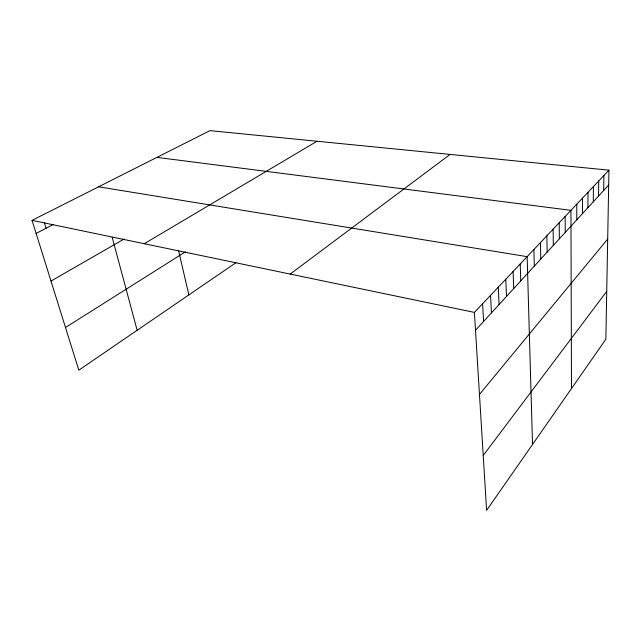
<?xml version="1.0" encoding="UTF-8"?>
<svg xmlns="http://www.w3.org/2000/svg" width="641" height="641" viewBox="0 0 641 641"><rect width="100%" height="100%" fill="white"/><g stroke="black" fill="none" stroke-linecap="round" stroke-linejoin="round"><path stroke-width="0.96" d="M576.772 219.823L576.78 204.183M582.413 213.669L582.469 198.165M587.917 207.668L588.021 192.3M593.286 201.811L593.438 186.571M598.542 196.082L598.726 180.978M603.67 190.497L603.902 175.514M608.95 170.169L605.857 339.233L486.607 510.364L474.404 312.407L608.95 170.169L209.96 130.636L32.05 220.368L78.819 370.178L236.305 262.465M483.226 455.487L606.731 291.391M479.46 394.439L607.692 239.053M475.502 330.259L608.678 185.025M290.181 274.076L450.102 154.433M65.502 327.503L185.417 251.825M144.273 243.716L317.023 141.244M51.008 281.07L124.194 238.981M36.128 233.42L53.187 224.558M156.925 157.382L570.947 210.344L571.484 388.566M98.594 186.803L527.142 256.656L532.535 444.453M32.05 220.368L474.404 312.407M44.389 222.691L46.088 228.252M112.175 237.306L137.166 330.275M178.591 250.679L188.863 294.916M482.585 303.754L483.586 321.445M490.533 295.349L491.439 312.88M498.265 287.176L499.075 304.555M505.781 279.228L506.502 296.454M513.096 271.504L513.729 288.57M520.212 263.98L520.772 280.894M533.889 249.517L534.298 266.143M540.467 242.57L540.804 259.044M546.869 235.8L547.15 252.129M553.119 229.19L553.335 245.383M559.208 222.756L559.369 238.805M565.154 216.474L565.25 232.387"/></g></svg>
